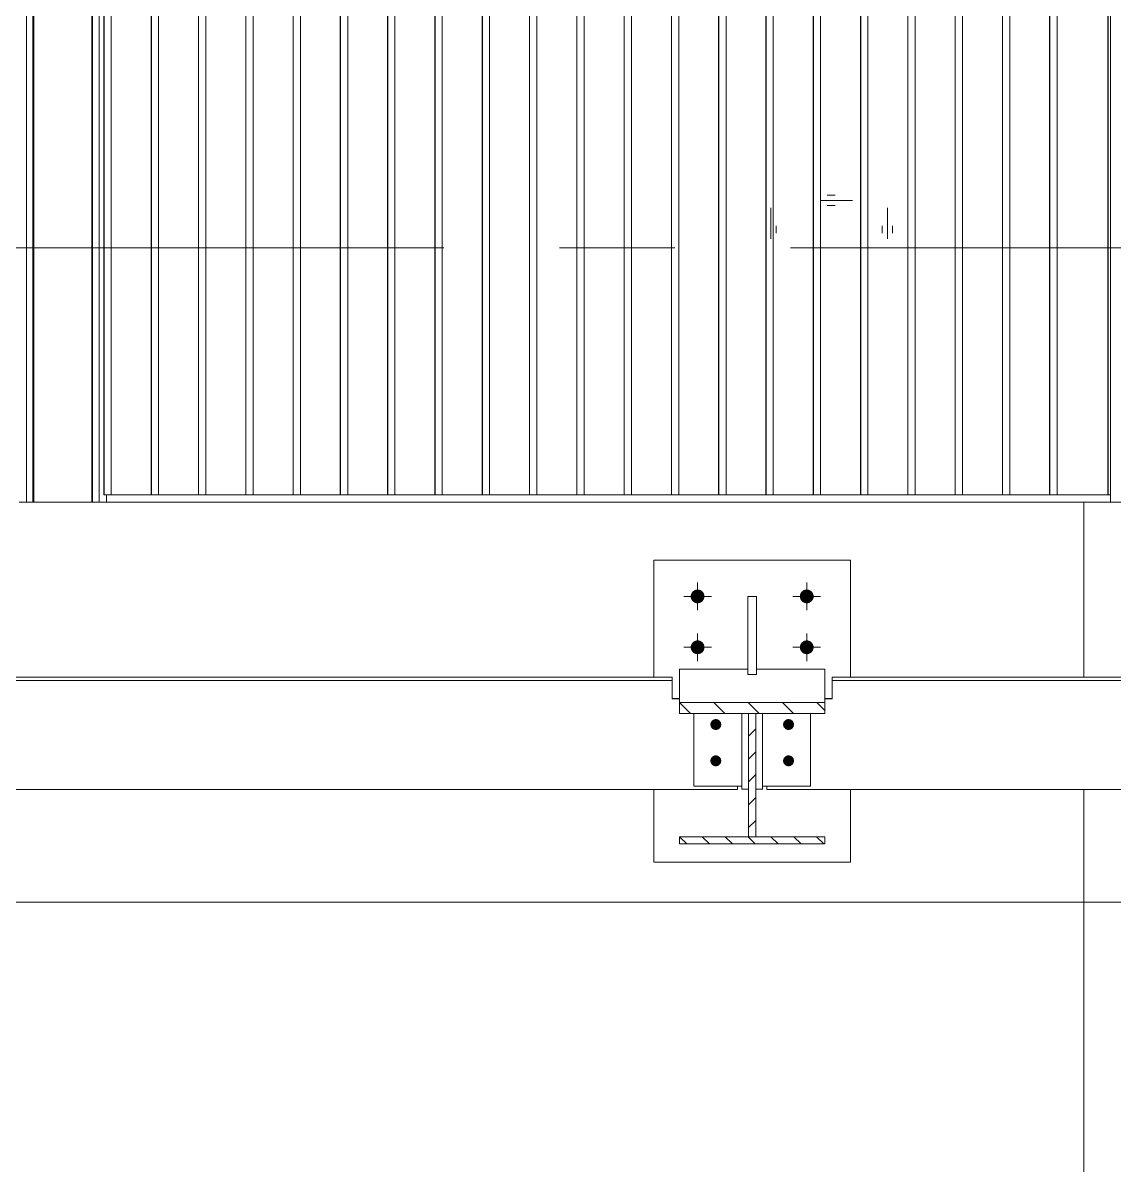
# Model space of a CAD drawing. Header units: millimetres. Extents: x -220592 to 404889, y -217665 to 38245.
# Drawn here: x -849.54 to -834.54, y -1504.52 to -1488.81 of the extents above; entities that cross this region are included whole.
import ezdxf

# ---------------------------------------------------------------- set-up
doc = ezdxf.new("R2010")
doc.units = ezdxf.units.MM
doc.linetypes.add('XKITLINE00', pattern=[0])
doc.linetypes.add('XKITLINE02', pattern=[4, 2, -2])
doc.layers.add('000 - 0_HIDE_OBJ_FRAMING_DEF_SUB_1', color=7, linetype='Continuous')
for name, color, linetype, lineweight in [('Bolt', 7, 'Continuous', 0), ('Part', 7, 'Continuous', 0), ('S-GRID', 7, 'Continuous', 0)]:
    doc.layers.add(name, color=color, linetype=linetype, lineweight=lineweight)

# ---------------------------------------------------------------- blocks, each defined once
blk = doc.blocks.new('*A3701')
at = {"layer": '000 - 0_HIDE_OBJ_FRAMING_DEF_SUB_1', "color": 7, "linetype": 'XKITLINE00', "lineweight": 0}
for p, q in [((-29.258177, -89.227856), (-29.408461, -89.077572)), ((-28.78582, -89.227856), (-28.936104, -89.077572)), ((-28.313463, -89.227856), (-28.463748, -89.077572)), ((-27.841107, -89.227856), (-27.991391, -89.077572)), ((-27.408461, -89.188145), (-27.519034, -89.077572))]:
    blk.add_line(p, q, dxfattribs=at)
blk = doc.blocks.new('*A3702')
at = {"layer": '000 - 0_HIDE_OBJ_FRAMING_DEF_SUB_1', "color": 7, "linetype": 'XKITLINE00', "lineweight": 0}
for p, q in [((-28.458461, -89.542099), (-28.358461, -89.442099)), ((-28.458461, -89.856408), (-28.358461, -89.756408)), ((-28.458461, -90.170717), (-28.358461, -90.070717)), ((-28.458461, -90.485026), (-28.358461, -90.385026)), ((-28.458461, -90.799335), (-28.358461, -90.699335))]:
    blk.add_line(p, q, dxfattribs=at)
blk = doc.blocks.new('*A3703')
at = {"layer": '000 - 0_HIDE_OBJ_FRAMING_DEF_SUB_1', "color": 7, "linetype": 'XKITLINE00', "lineweight": 0}
for p, q in [((-29.308461, -91.023622), (-29.408461, -90.923622)), ((-28.994152, -91.023622), (-29.094152, -90.923622)), ((-28.679843, -91.023622), (-28.779843, -90.923622)), ((-28.365534, -91.023622), (-28.465534, -90.923622)), ((-28.051225, -91.023622), (-28.151225, -90.923622)), ((-27.736917, -91.023622), (-27.836917, -90.923622)), ((-27.422608, -91.023622), (-27.522608, -90.923622))]:
    blk.add_line(p, q, dxfattribs=at)
blk = doc.blocks.new('*A5172')
at = {"layer": 'S-GRID', "color": 7, "linetype": 'XKITLINE00', "lineweight": 0}
for p, q in [((-40.582288, -82.823645), (-32.644788, -82.823645)), ((-31.057288, -82.823645), (-29.469788, -82.823645)), ((-27.882288, -82.823645), (-19.944788, -82.823645))]:
    blk.add_line(p, q, dxfattribs=at)
blk = doc.blocks.new('*A5187')
at = {"layer": 'Part', "color": 7, "linetype": 'XKITLINE00', "lineweight": 0}
for p, q in [((-38.384543, -82.823645), (-38.3843, -82.823645)), ((-38.384543, -85.323645), (-38.3843, -85.323645))]:
    blk.add_line(p, q, dxfattribs=at)
blk = doc.blocks.new('*A5193')
at = {"layer": '000 - 0_HIDE_OBJ_FRAMING_DEF_SUB_1', "color": 7, "linetype": 'XKITLINE00', "lineweight": 0}
for p, q in [((-23.850168, -88.731141), (-23.850168, -86.323645)), ((-23.850168, -124.823645), (-23.850168, -90.274129))]:
    blk.add_line(p, q, dxfattribs=at)
blk = doc.blocks.new('*A5200')
at = {"layer": 'Part', "color": 7, "linetype": 'XKITLINE00', "lineweight": 0}
for p, q in [((-38.384543, -82.823645), (-38.3843, -82.823645)), ((-89.758502, -91.823645), (-15.938502, -91.823645))]:
    blk.add_line(p, q, dxfattribs=at)
blk = doc.blocks.new('*A5320')
at = {"layer": 'Part', "color": 7, "linetype": 'XKITLINE00', "lineweight": 0}
blk.add_line((-23.484438, -86.323645), (-22.284324, -86.323645), dxfattribs=at)
blk = doc.blocks.new('*A5322')
at = {"layer": 'Part', "color": 7, "linetype": 'XKITLINE00', "lineweight": 0}
for p, q in [((-38.384543, -86.323645), (-38.384543, -63.623645)), ((-38.3843, -86.323645), (-38.3843, -63.623645)), ((-38.2943, -86.323645), (-38.2943, -63.623645)), ((-38.288745, -86.323645), (-38.288745, -63.623645)), ((-38.285062, -86.323645), (-38.285062, -63.623645)), ((-38.284316, -86.323645), (-38.284316, -63.623645)), ((-37.484302, -86.323645), (-37.484302, -63.623645)), ((-37.482615, -86.323645), (-37.482615, -63.623645)), ((-37.478127, -86.323645), (-37.478127, -63.623645)), ((-37.3843, -63.623645), (-37.3843, -86.323645)), ((-38.484438, -86.323645), (-37.284324, -86.323645)), ((-38.3843, -86.323645), (-38.384543, -86.323645))]:
    blk.add_line(p, q, dxfattribs=at)
blk = doc.blocks.new('*A5323')
at = {"layer": 'Part', "color": 7, "linetype": 'XKITLINE00', "lineweight": 0}
for p, q in [((-24.319649, -86.223645), (-24.319649, -63.723645)), ((-24.317181, -86.223645), (-24.317181, -63.723645)), ((-24.21803, -86.223645), (-24.21803, -63.723645)), ((-23.521784, -86.223645), (-23.521784, -63.723645)), ((-23.515315, -86.223645), (-23.515315, -63.723645)), ((-23.481827, -86.223645), (-23.481827, -63.723645)), ((-23.521784, -86.223645), (-24.319649, -86.223645)), ((-23.515315, -86.223645), (-23.521784, -86.223645)), ((-23.515315, -86.223645), (-23.481827, -86.223645))]:
    blk.add_line(p, q, dxfattribs=at)
blk = doc.blocks.new('*A5341')
at = {"layer": 'Part', "color": 7, "linetype": 'XKITLINE00', "lineweight": 0}
for p, q in [((-24.969649, -63.723645), (-24.969649, -86.223645)), ((-24.967181, -86.223645), (-24.967181, -63.723645)), ((-24.86803, -86.223645), (-24.86803, -63.723645)), ((-24.969649, -86.223645), (-24.319649, -86.223645))]:
    blk.add_line(p, q, dxfattribs=at)
blk = doc.blocks.new('*A5342')
at = {"layer": 'Part', "color": 7, "linetype": 'XKITLINE00', "lineweight": 0}
for p, q in [((-25.619649, -63.723645), (-25.619649, -86.223645)), ((-25.617181, -86.223645), (-25.617181, -63.723645)), ((-25.51803, -86.223645), (-25.51803, -63.723645)), ((-25.619649, -86.223645), (-24.969649, -86.223645))]:
    blk.add_line(p, q, dxfattribs=at)
blk = doc.blocks.new('*A5343')
at = {"layer": 'Part', "color": 7, "linetype": 'XKITLINE00', "lineweight": 0}
for p, q in [((-26.269649, -63.723645), (-26.269649, -86.223645)), ((-26.267181, -86.223645), (-26.267181, -63.723645)), ((-26.16803, -86.223645), (-26.16803, -63.723645)), ((-26.269649, -86.223645), (-25.619649, -86.223645))]:
    blk.add_line(p, q, dxfattribs=at)
blk = doc.blocks.new('*A5344')
at = {"layer": 'Part', "color": 7, "linetype": 'XKITLINE00', "lineweight": 0}
for p, q in [((-26.919649, -63.723645), (-26.919649, -86.223645)), ((-26.917181, -86.223645), (-26.917181, -63.723645)), ((-26.81803, -86.223645), (-26.81803, -63.723645)), ((-26.919649, -86.223645), (-26.269649, -86.223645))]:
    blk.add_line(p, q, dxfattribs=at)
blk = doc.blocks.new('*A5345')
at = {"layer": 'Part', "color": 7, "linetype": 'XKITLINE00', "lineweight": 0}
for p, q in [((-27.569649, -63.723645), (-27.569649, -86.223645)), ((-27.567181, -86.223645), (-27.567181, -63.723645)), ((-27.46803, -86.223645), (-27.46803, -63.723645)), ((-27.569649, -86.223645), (-26.919649, -86.223645))]:
    blk.add_line(p, q, dxfattribs=at)
blk = doc.blocks.new('*A5346')
at = {"layer": 'Part', "color": 7, "linetype": 'XKITLINE00', "lineweight": 0}
for p, q in [((-28.219649, -63.723645), (-28.219649, -86.223645)), ((-28.217181, -86.223645), (-28.217181, -63.723645)), ((-28.11803, -86.223645), (-28.11803, -63.723645)), ((-28.219649, -86.223645), (-27.569649, -86.223645))]:
    blk.add_line(p, q, dxfattribs=at)
blk = doc.blocks.new('*A5347')
at = {"layer": 'Part', "color": 7, "linetype": 'XKITLINE00', "lineweight": 0}
for p, q in [((-28.869649, -63.723645), (-28.869649, -86.223645)), ((-28.867181, -86.223645), (-28.867181, -63.723645)), ((-28.76803, -86.223645), (-28.76803, -63.723645)), ((-28.869649, -86.223645), (-28.219649, -86.223645))]:
    blk.add_line(p, q, dxfattribs=at)
blk = doc.blocks.new('*A5348')
at = {"layer": 'Part', "color": 7, "linetype": 'XKITLINE00', "lineweight": 0}
for p, q in [((-29.519649, -63.723645), (-29.519649, -86.223645)), ((-29.517181, -86.223645), (-29.517181, -63.723645)), ((-29.41803, -86.223645), (-29.41803, -63.723645)), ((-29.519649, -86.223645), (-28.869649, -86.223645))]:
    blk.add_line(p, q, dxfattribs=at)
blk = doc.blocks.new('*A5349')
at = {"layer": 'Part', "color": 7, "linetype": 'XKITLINE00', "lineweight": 0}
for p, q in [((-30.169649, -63.723645), (-30.169649, -86.223645)), ((-30.167181, -86.223645), (-30.167181, -63.723645)), ((-30.06803, -86.223645), (-30.06803, -63.723645)), ((-30.169649, -86.223645), (-29.519649, -86.223645))]:
    blk.add_line(p, q, dxfattribs=at)
blk = doc.blocks.new('*A5350')
at = {"layer": 'Part', "color": 7, "linetype": 'XKITLINE00', "lineweight": 0}
for p, q in [((-30.819649, -63.723645), (-30.819649, -86.223645)), ((-30.817181, -86.223645), (-30.817181, -63.723645)), ((-30.71803, -86.223645), (-30.71803, -63.723645)), ((-30.819649, -86.223645), (-30.169649, -86.223645))]:
    blk.add_line(p, q, dxfattribs=at)
blk = doc.blocks.new('*A5351')
at = {"layer": 'Part', "color": 7, "linetype": 'XKITLINE00', "lineweight": 0}
for p, q in [((-31.469649, -63.723645), (-31.469649, -86.223645)), ((-31.467181, -86.223645), (-31.467181, -63.723645)), ((-31.36803, -86.223645), (-31.36803, -63.723645)), ((-31.469649, -86.223645), (-30.819649, -86.223645))]:
    blk.add_line(p, q, dxfattribs=at)
blk = doc.blocks.new('*A5352')
at = {"layer": 'Part', "color": 7, "linetype": 'XKITLINE00', "lineweight": 0}
for p, q in [((-32.119649, -63.723645), (-32.119649, -86.223645)), ((-32.117181, -86.223645), (-32.117181, -63.723645)), ((-32.01803, -86.223645), (-32.01803, -63.723645)), ((-32.119649, -86.223645), (-31.469649, -86.223645))]:
    blk.add_line(p, q, dxfattribs=at)
blk = doc.blocks.new('*A5353')
at = {"layer": 'Part', "color": 7, "linetype": 'XKITLINE00', "lineweight": 0}
for p, q in [((-32.769649, -63.723645), (-32.769649, -86.223645)), ((-32.767181, -86.223645), (-32.767181, -63.723645)), ((-32.66803, -86.223645), (-32.66803, -63.723645)), ((-32.769649, -86.223645), (-32.119649, -86.223645))]:
    blk.add_line(p, q, dxfattribs=at)
blk = doc.blocks.new('*A5354')
at = {"layer": 'Part', "color": 7, "linetype": 'XKITLINE00', "lineweight": 0}
for p, q in [((-33.419649, -63.723645), (-33.419649, -86.223645)), ((-33.417181, -86.223645), (-33.417181, -63.723645)), ((-33.31803, -86.223645), (-33.31803, -63.723645)), ((-33.419649, -86.223645), (-32.769649, -86.223645))]:
    blk.add_line(p, q, dxfattribs=at)
blk = doc.blocks.new('*A5355')
at = {"layer": 'Part', "color": 7, "linetype": 'XKITLINE00', "lineweight": 0}
for p, q in [((-34.069649, -63.723645), (-34.069649, -86.223645)), ((-34.067181, -86.223645), (-34.067181, -63.723645)), ((-33.96803, -86.223645), (-33.96803, -63.723645)), ((-34.069649, -86.223645), (-33.419649, -86.223645))]:
    blk.add_line(p, q, dxfattribs=at)
blk = doc.blocks.new('*A5356')
at = {"layer": 'Part', "color": 7, "linetype": 'XKITLINE00', "lineweight": 0}
for p, q in [((-34.719649, -63.723645), (-34.719649, -86.223645)), ((-34.717181, -86.223645), (-34.717181, -63.723645)), ((-34.61803, -86.223645), (-34.61803, -63.723645)), ((-34.719649, -86.223645), (-34.069649, -86.223645))]:
    blk.add_line(p, q, dxfattribs=at)
blk = doc.blocks.new('*A5357')
at = {"layer": 'Part', "color": 7, "linetype": 'XKITLINE00', "lineweight": 0}
for p, q in [((-35.369649, -63.723645), (-35.369649, -86.223645)), ((-35.367181, -86.223645), (-35.367181, -63.723645)), ((-35.26803, -86.223645), (-35.26803, -63.723645)), ((-35.369649, -86.223645), (-34.719649, -86.223645))]:
    blk.add_line(p, q, dxfattribs=at)
blk = doc.blocks.new('*A5358')
at = {"layer": 'Part', "color": 7, "linetype": 'XKITLINE00', "lineweight": 0}
for p, q in [((-36.019649, -63.723645), (-36.019649, -86.223645)), ((-36.017181, -86.223645), (-36.017181, -63.723645)), ((-35.91803, -86.223645), (-35.91803, -63.723645)), ((-36.019649, -86.223645), (-35.369649, -86.223645))]:
    blk.add_line(p, q, dxfattribs=at)
blk = doc.blocks.new('*A5359')
at = {"layer": 'Part', "color": 7, "linetype": 'XKITLINE00', "lineweight": 0}
for p, q in [((-36.669649, -63.723645), (-36.669649, -86.223645)), ((-36.667181, -86.223645), (-36.667181, -63.723645)), ((-36.56803, -86.223645), (-36.56803, -63.723645)), ((-36.669649, -86.223645), (-36.019649, -86.223645))]:
    blk.add_line(p, q, dxfattribs=at)
blk = doc.blocks.new('*A5360')
at = {"layer": 'Part', "color": 7, "linetype": 'XKITLINE00', "lineweight": 0}
for p, q in [((-37.319649, -63.723645), (-37.319649, -86.223645)), ((-37.317181, -86.223645), (-37.317181, -63.723645)), ((-37.21803, -86.223645), (-37.21803, -63.723645)), ((-37.319649, -86.223645), (-36.669649, -86.223645))]:
    blk.add_line(p, q, dxfattribs=at)
blk = doc.blocks.new('*A5385')
at = {"layer": '000 - 0_HIDE_OBJ_FRAMING_DEF_SUB_1', "color": 7, "linetype": 'XKITLINE00', "lineweight": 0}
for p, q in [((-42.308461, -88.731141), (-42.308461, -89.026461)), ((-42.308461, -88.731141), (-29.508461, -88.731141)), ((-29.508461, -89.026461), (-29.508461, -88.731141)), ((-42.308461, -88.776927), (-29.508461, -88.776927)), ((-42.408461, -89.022493), (-42.308461, -89.022493)), ((-42.308461, -89.026461), (-42.408461, -89.026461)), ((-29.508461, -89.022493), (-29.408461, -89.022493)), ((-29.408461, -89.026461), (-29.508461, -89.026461)), ((-43.208498, -90.274129), (-43.208498, -90.229848)), ((-43.208498, -90.274129), (-28.608461, -90.274129)), ((-28.608461, -90.274129), (-28.608461, -90.229848))]:
    blk.add_line(p, q, dxfattribs=at)
blk = doc.blocks.new('*A5396')
at = {"layer": '000 - 0_HIDE_OBJ_FRAMING_DEF_SUB_1', "color": 7, "linetype": 'XKITLINE00', "lineweight": 0}
for p, q in [((-27.308461, -88.731141), (-27.308461, -89.026461)), ((-27.308461, -88.731141), (-18.388461, -88.731141)), ((-18.388461, -89.026461), (-18.388461, -88.731141)), ((-27.308461, -88.776927), (-18.388461, -88.776927)), ((-27.408461, -89.022493), (-27.308461, -89.022493)), ((-27.308461, -89.026461), (-27.408461, -89.026461)), ((-18.388461, -89.022493), (-18.288461, -89.022493)), ((-18.288461, -89.026461), (-18.388461, -89.026461)), ((-28.208498, -90.274129), (-28.208498, -90.229848)), ((-28.208498, -90.274129), (-17.488461, -90.274129)), ((-17.488461, -90.274129), (-17.488461, -90.229848))]:
    blk.add_line(p, q, dxfattribs=at)
blk = doc.blocks.new('*A5397')
at = {"layer": '000 - 0_HIDE_OBJ_FRAMING_DEF_SUB_1', "color": 7, "linetype": 'XKITLINE00', "lineweight": 0}
for p, q in [((-29.758502, -87.119279), (-27.058502, -87.119279)), ((-29.758502, -88.731141), (-29.758502, -87.119279)), ((-27.058502, -88.731141), (-27.058502, -87.119279)), ((-29.758502, -91.273579), (-29.758502, -90.274129)), ((-27.058502, -91.273579), (-27.058502, -90.274129)), ((-29.758502, -91.273579), (-27.058502, -91.273579))]:
    blk.add_line(p, q, dxfattribs=at)
blk = doc.blocks.new('*A5398')
at = {"layer": '000 - 0_HIDE_OBJ_FRAMING_DEF_SUB_1', "color": 7, "linetype": 'XKITLINE00', "lineweight": 0}
for p, q in [((-28.348461, -87.619328), (-28.468461, -87.619328)), ((-28.468461, -88.695091), (-28.468461, -87.619328)), ((-28.348461, -88.695091), (-28.348461, -87.619328)), ((-28.348461, -88.695091), (-28.468461, -88.695091))]:
    blk.add_line(p, q, dxfattribs=at)
blk = doc.blocks.new('*A5401')
at = {"layer": '000 - 0_HIDE_OBJ_FRAMING_DEF_SUB_1'}
for points in [[(-28.901, -89.307), (-28.894, -89.308), (-28.887, -89.31), (-28.88, -89.312), (-28.873, -89.315), (-28.867, -89.319), (-28.861, -89.324), (-28.855, -89.328), (-28.85, -89.334), (-28.846, -89.34), (-28.842, -89.346), (-28.839, -89.353), (-28.837, -89.36), (-28.835, -89.367), (-28.834, -89.374), (-28.833, -89.381), (-28.834, -89.389), (-28.835, -89.396), (-28.837, -89.403), (-28.839, -89.41), (-28.842, -89.417), (-28.846, -89.423), (-28.85, -89.429), (-28.855, -89.434), (-28.861, -89.439), (-28.867, -89.444), (-28.873, -89.447), (-28.88, -89.451), (-28.887, -89.453), (-28.894, -89.455), (-28.901, -89.456), (-28.908, -89.456), (-28.916, -89.456), (-28.923, -89.455), (-28.93, -89.453), (-28.937, -89.451), (-28.944, -89.447), (-28.95, -89.444), (-28.956, -89.439), (-28.962, -89.434), (-28.966, -89.429), (-28.971, -89.423), (-28.975, -89.417), (-28.978, -89.41), (-28.98, -89.403), (-28.982, -89.396), (-28.983, -89.389), (-28.983, -89.381), (-28.983, -89.374), (-28.982, -89.367), (-28.98, -89.36), (-28.978, -89.353), (-28.975, -89.346), (-28.971, -89.34), (-28.966, -89.334), (-28.962, -89.328), (-28.956, -89.324), (-28.95, -89.319), (-28.944, -89.315), (-28.937, -89.312), (-28.93, -89.31), (-28.923, -89.308), (-28.916, -89.307), (-28.908, -89.307)], [(-28.901, -89.806), (-28.894, -89.807), (-28.887, -89.809), (-28.88, -89.811), (-28.873, -89.814), (-28.867, -89.818), (-28.861, -89.823), (-28.855, -89.828), (-28.85, -89.833), (-28.846, -89.839), (-28.842, -89.845), (-28.839, -89.852), (-28.837, -89.859), (-28.835, -89.866), (-28.834, -89.873), (-28.833, -89.88), (-28.834, -89.888), (-28.835, -89.895), (-28.837, -89.902), (-28.839, -89.909), (-28.842, -89.916), (-28.846, -89.922), (-28.85, -89.928), (-28.855, -89.933), (-28.861, -89.938), (-28.867, -89.943), (-28.873, -89.946), (-28.88, -89.95), (-28.887, -89.952), (-28.894, -89.954), (-28.901, -89.955), (-28.908, -89.955), (-28.916, -89.955), (-28.923, -89.954), (-28.93, -89.952), (-28.937, -89.95), (-28.944, -89.946), (-28.95, -89.943), (-28.956, -89.938), (-28.962, -89.933), (-28.966, -89.928), (-28.971, -89.922), (-28.975, -89.916), (-28.978, -89.909), (-28.98, -89.902), (-28.982, -89.895), (-28.983, -89.888), (-28.983, -89.88), (-28.983, -89.873), (-28.982, -89.866), (-28.98, -89.859), (-28.978, -89.852), (-28.975, -89.845), (-28.971, -89.839), (-28.966, -89.833), (-28.962, -89.828), (-28.956, -89.823), (-28.95, -89.818), (-28.944, -89.814), (-28.937, -89.811), (-28.93, -89.809), (-28.923, -89.807), (-28.916, -89.806), (-28.908, -89.806)]]:
    blk.add_hatch(color=7, dxfattribs=at).paths.add_polyline_path(points, flags=17)
at = {"layer": '000 - 0_HIDE_OBJ_FRAMING_DEF_SUB_1', "color": 7, "linetype": 'XKITLINE00', "lineweight": 0}
for p, q in [((-28.908, -89.386), (-28.908, -89.357)), ((-28.908, -89.885), (-28.908, -89.856))]:
    blk.add_line(p, q, dxfattribs=at)
blk = doc.blocks.new('*A5402')
at = {"layer": '000 - 0_HIDE_OBJ_FRAMING_DEF_SUB_1'}
for points in [[(-27.901, -89.307), (-27.894, -89.308), (-27.887, -89.31), (-27.88, -89.312), (-27.873, -89.315), (-27.867, -89.319), (-27.861, -89.324), (-27.855, -89.328), (-27.85, -89.334), (-27.846, -89.34), (-27.842, -89.346), (-27.839, -89.353), (-27.837, -89.36), (-27.835, -89.367), (-27.834, -89.374), (-27.833, -89.381), (-27.834, -89.389), (-27.835, -89.396), (-27.837, -89.403), (-27.839, -89.41), (-27.842, -89.417), (-27.846, -89.423), (-27.85, -89.429), (-27.855, -89.434), (-27.861, -89.439), (-27.867, -89.444), (-27.873, -89.447), (-27.88, -89.451), (-27.887, -89.453), (-27.894, -89.455), (-27.901, -89.456), (-27.908, -89.456), (-27.916, -89.456), (-27.923, -89.455), (-27.93, -89.453), (-27.937, -89.451), (-27.944, -89.447), (-27.95, -89.444), (-27.956, -89.439), (-27.961, -89.434), (-27.966, -89.429), (-27.971, -89.423), (-27.975, -89.417), (-27.978, -89.41), (-27.98, -89.403), (-27.982, -89.396), (-27.983, -89.389), (-27.983, -89.381), (-27.983, -89.374), (-27.982, -89.367), (-27.98, -89.36), (-27.978, -89.353), (-27.975, -89.346), (-27.971, -89.34), (-27.966, -89.334), (-27.961, -89.328), (-27.956, -89.324), (-27.95, -89.319), (-27.944, -89.315), (-27.937, -89.312), (-27.93, -89.31), (-27.923, -89.308), (-27.916, -89.307), (-27.908, -89.307)], [(-27.901, -89.806), (-27.894, -89.807), (-27.887, -89.809), (-27.88, -89.811), (-27.873, -89.814), (-27.867, -89.818), (-27.861, -89.823), (-27.855, -89.828), (-27.85, -89.833), (-27.846, -89.839), (-27.842, -89.845), (-27.839, -89.852), (-27.837, -89.859), (-27.835, -89.866), (-27.834, -89.873), (-27.833, -89.88), (-27.834, -89.888), (-27.835, -89.895), (-27.837, -89.902), (-27.839, -89.909), (-27.842, -89.916), (-27.846, -89.922), (-27.85, -89.928), (-27.855, -89.933), (-27.861, -89.938), (-27.867, -89.943), (-27.873, -89.946), (-27.88, -89.95), (-27.887, -89.952), (-27.894, -89.954), (-27.901, -89.955), (-27.908, -89.955), (-27.916, -89.955), (-27.923, -89.954), (-27.93, -89.952), (-27.937, -89.95), (-27.944, -89.946), (-27.95, -89.943), (-27.956, -89.938), (-27.961, -89.933), (-27.966, -89.928), (-27.971, -89.922), (-27.975, -89.916), (-27.978, -89.909), (-27.98, -89.902), (-27.982, -89.895), (-27.983, -89.888), (-27.983, -89.88), (-27.983, -89.873), (-27.982, -89.866), (-27.98, -89.859), (-27.978, -89.852), (-27.975, -89.845), (-27.971, -89.839), (-27.966, -89.833), (-27.961, -89.828), (-27.956, -89.823), (-27.95, -89.818), (-27.944, -89.814), (-27.937, -89.811), (-27.93, -89.809), (-27.923, -89.807), (-27.916, -89.806), (-27.908, -89.806)]]:
    blk.add_hatch(color=7, dxfattribs=at).paths.add_polyline_path(points, flags=17)
at = {"layer": '000 - 0_HIDE_OBJ_FRAMING_DEF_SUB_1', "color": 7, "linetype": 'XKITLINE00', "lineweight": 0}
for p, q in [((-27.908, -89.386), (-27.908, -89.357)), ((-27.908, -89.885), (-27.908, -89.856))]:
    blk.add_line(p, q, dxfattribs=at)
blk = doc.blocks.new('*A5404')
at = {"layer": '000 - 0_HIDE_OBJ_FRAMING_DEF_SUB_1'}
for points in [[(-29.253, -87.61), (-29.252, -87.601), (-29.249, -87.592), (-29.246, -87.583), (-29.242, -87.574), (-29.237, -87.566), (-29.232, -87.559), (-29.226, -87.552), (-29.219, -87.546), (-29.211, -87.54), (-29.203, -87.535), (-29.195, -87.532), (-29.186, -87.528), (-29.177, -87.526), (-29.168, -87.525), (-29.159, -87.524), (-29.149, -87.525), (-29.14, -87.526), (-29.131, -87.528), (-29.122, -87.532), (-29.114, -87.535), (-29.106, -87.54), (-29.098, -87.546), (-29.091, -87.552), (-29.085, -87.559), (-29.08, -87.566), (-29.075, -87.574), (-29.071, -87.583), (-29.068, -87.592), (-29.065, -87.601), (-29.064, -87.61), (-29.064, -87.619), (-29.064, -87.629), (-29.065, -87.638), (-29.068, -87.647), (-29.071, -87.656), (-29.075, -87.664), (-29.08, -87.672), (-29.085, -87.68), (-29.091, -87.686), (-29.098, -87.693), (-29.106, -87.698), (-29.114, -87.703), (-29.122, -87.707), (-29.131, -87.71), (-29.14, -87.712), (-29.149, -87.714), (-29.159, -87.714), (-29.168, -87.714), (-29.177, -87.712), (-29.186, -87.71), (-29.195, -87.707), (-29.203, -87.703), (-29.211, -87.698), (-29.219, -87.693), (-29.226, -87.686), (-29.232, -87.68), (-29.237, -87.672), (-29.242, -87.664), (-29.246, -87.656), (-29.249, -87.647), (-29.252, -87.638), (-29.253, -87.629), (-29.254, -87.619)], [(-27.753, -87.61), (-27.752, -87.601), (-27.749, -87.592), (-27.746, -87.583), (-27.742, -87.574), (-27.737, -87.566), (-27.732, -87.559), (-27.726, -87.552), (-27.719, -87.546), (-27.711, -87.54), (-27.703, -87.535), (-27.695, -87.532), (-27.686, -87.528), (-27.677, -87.526), (-27.668, -87.525), (-27.659, -87.524), (-27.649, -87.525), (-27.64, -87.526), (-27.631, -87.528), (-27.622, -87.532), (-27.614, -87.535), (-27.606, -87.54), (-27.598, -87.546), (-27.591, -87.552), (-27.585, -87.559), (-27.58, -87.566), (-27.575, -87.574), (-27.571, -87.583), (-27.568, -87.592), (-27.565, -87.601), (-27.564, -87.61), (-27.564, -87.619), (-27.564, -87.629), (-27.565, -87.638), (-27.568, -87.647), (-27.571, -87.656), (-27.575, -87.664), (-27.58, -87.672), (-27.585, -87.68), (-27.591, -87.686), (-27.598, -87.693), (-27.606, -87.698), (-27.614, -87.703), (-27.622, -87.707), (-27.631, -87.71), (-27.64, -87.712), (-27.649, -87.714), (-27.659, -87.714), (-27.668, -87.714), (-27.677, -87.712), (-27.686, -87.71), (-27.695, -87.707), (-27.703, -87.703), (-27.711, -87.698), (-27.719, -87.693), (-27.726, -87.686), (-27.732, -87.68), (-27.737, -87.672), (-27.742, -87.664), (-27.746, -87.656), (-27.749, -87.647), (-27.752, -87.638), (-27.753, -87.629), (-27.754, -87.619)], [(-29.253, -88.31), (-29.252, -88.301), (-29.249, -88.292), (-29.246, -88.283), (-29.242, -88.274), (-29.237, -88.266), (-29.232, -88.259), (-29.226, -88.252), (-29.219, -88.246), (-29.211, -88.24), (-29.203, -88.235), (-29.195, -88.232), (-29.186, -88.228), (-29.177, -88.226), (-29.168, -88.225), (-29.159, -88.224), (-29.149, -88.225), (-29.14, -88.226), (-29.131, -88.228), (-29.122, -88.232), (-29.114, -88.235), (-29.106, -88.24), (-29.098, -88.246), (-29.091, -88.252), (-29.085, -88.259), (-29.08, -88.266), (-29.075, -88.274), (-29.071, -88.283), (-29.068, -88.292), (-29.065, -88.301), (-29.064, -88.31), (-29.064, -88.319), (-29.064, -88.329), (-29.065, -88.338), (-29.068, -88.347), (-29.071, -88.356), (-29.075, -88.364), (-29.08, -88.372), (-29.085, -88.38), (-29.091, -88.386), (-29.098, -88.393), (-29.106, -88.398), (-29.114, -88.403), (-29.122, -88.407), (-29.131, -88.41), (-29.14, -88.412), (-29.149, -88.414), (-29.159, -88.414), (-29.168, -88.414), (-29.177, -88.412), (-29.186, -88.41), (-29.195, -88.407), (-29.203, -88.403), (-29.211, -88.398), (-29.219, -88.393), (-29.226, -88.386), (-29.232, -88.38), (-29.237, -88.372), (-29.242, -88.364), (-29.246, -88.356), (-29.249, -88.347), (-29.252, -88.338), (-29.253, -88.329), (-29.254, -88.319)], [(-27.753, -88.31), (-27.752, -88.301), (-27.749, -88.292), (-27.746, -88.283), (-27.742, -88.274), (-27.737, -88.266), (-27.732, -88.259), (-27.726, -88.252), (-27.719, -88.246), (-27.711, -88.24), (-27.703, -88.235), (-27.695, -88.232), (-27.686, -88.228), (-27.677, -88.226), (-27.668, -88.225), (-27.659, -88.224), (-27.649, -88.225), (-27.64, -88.226), (-27.631, -88.228), (-27.622, -88.232), (-27.614, -88.235), (-27.606, -88.24), (-27.598, -88.246), (-27.591, -88.252), (-27.585, -88.259), (-27.58, -88.266), (-27.575, -88.274), (-27.571, -88.283), (-27.568, -88.292), (-27.565, -88.301), (-27.564, -88.31), (-27.564, -88.319), (-27.564, -88.329), (-27.565, -88.338), (-27.568, -88.347), (-27.571, -88.356), (-27.575, -88.364), (-27.58, -88.372), (-27.585, -88.38), (-27.591, -88.386), (-27.598, -88.393), (-27.606, -88.398), (-27.614, -88.403), (-27.622, -88.407), (-27.631, -88.41), (-27.64, -88.412), (-27.649, -88.414), (-27.659, -88.414), (-27.668, -88.414), (-27.677, -88.412), (-27.686, -88.41), (-27.695, -88.407), (-27.703, -88.403), (-27.711, -88.398), (-27.719, -88.393), (-27.726, -88.386), (-27.732, -88.38), (-27.737, -88.372), (-27.742, -88.364), (-27.746, -88.356), (-27.749, -88.347), (-27.752, -88.338), (-27.753, -88.329), (-27.754, -88.319)]]:
    blk.add_hatch(color=7, dxfattribs=at).paths.add_polyline_path(points, flags=17)
at = {"layer": '000 - 0_HIDE_OBJ_FRAMING_DEF_SUB_1', "color": 7, "linetype": 'XKITLINE00', "lineweight": 0}
for p, q in [((-29.159, -87.809), (-29.159, -87.429)), ((-27.659, -87.809), (-27.659, -87.429)), ((-29.349, -87.619), (-28.969, -87.619)), ((-27.849, -87.619), (-27.469, -87.619)), ((-29.159, -88.509), (-29.159, -88.129)), ((-27.659, -88.509), (-27.659, -88.129)), ((-29.349, -88.319), (-28.969, -88.319)), ((-27.849, -88.319), (-27.469, -88.319))]:
    blk.add_line(p, q, dxfattribs=at)
blk = doc.blocks.new('*A5407')
at = {"layer": '000 - 0_HIDE_OBJ_FRAMING_DEF_SUB_1', "color": 7, "linetype": 'XKITLINE00', "lineweight": 0}
for p, q in [((-29.408461, -88.619373), (-28.468461, -88.619373)), ((-29.408461, -89.227856), (-29.408461, -88.619373)), ((-28.348461, -88.619373), (-27.408461, -88.619373)), ((-27.408461, -89.227856), (-27.408461, -88.619373)), ((-29.408461, -89.077572), (-27.408461, -89.077572)), ((-27.408461, -89.227856), (-29.408461, -89.227856))]:
    blk.add_line(p, q, dxfattribs=at)
blk = doc.blocks.new('*A5408')
at = {"layer": '000 - 0_HIDE_OBJ_FRAMING_DEF_SUB_1', "color": 7, "linetype": 'XKITLINE00', "lineweight": 0}
for p, q in [((-28.358461, -89.22779), (-28.458461, -89.22779)), ((-28.458461, -89.22779), (-28.458461, -90.923621)), ((-28.358461, -90.923621), (-28.358461, -89.22779)), ((-28.458461, -90.923621), (-28.358461, -90.923621))]:
    blk.add_line(p, q, dxfattribs=at)
blk = doc.blocks.new('*A5409')
at = {"layer": '000 - 0_HIDE_OBJ_FRAMING_DEF_SUB_1', "color": 7, "linetype": 'XKITLINE00', "lineweight": 0}
for p, q in [((-27.408461, -90.923622), (-29.408461, -90.923622)), ((-29.408461, -90.923622), (-29.408461, -91.023622)), ((-27.408461, -91.023622), (-27.408461, -90.923622)), ((-29.408461, -91.023622), (-27.408461, -91.023622))]:
    blk.add_line(p, q, dxfattribs=at)
blk = doc.blocks.new('*A5412')
at = {"layer": '000 - 0_HIDE_OBJ_FRAMING_DEF_SUB_1', "color": 7, "linetype": 'XKITLINE00', "lineweight": 0}
for p, q in [((-29.208474, -89.227856), (-29.208474, -90.229848)), ((-28.548474, -89.227856), (-28.548474, -90.27014)), ((-29.208474, -90.229848), (-28.548474, -90.229848)), ((-28.548474, -90.27014), (-28.458474, -90.27014))]:
    blk.add_line(p, q, dxfattribs=at)
blk = doc.blocks.new('*A5413')
at = {"layer": '000 - 0_HIDE_OBJ_FRAMING_DEF_SUB_1', "color": 7, "linetype": 'XKITLINE00', "lineweight": 0}
for p, q in [((-28.268461, -90.27014), (-28.268461, -89.227856)), ((-27.608461, -90.229848), (-27.608461, -89.227856)), ((-28.358461, -90.27014), (-28.268461, -90.27014)), ((-28.268461, -90.229848), (-27.608461, -90.229848))]:
    blk.add_line(p, q, dxfattribs=at)
blk = doc.blocks.new('*A5591')
at = {"layer": '000 - 0_HIDE_OBJ_FRAMING_DEF_SUB_1', "color": 7, "linetype": 'XKITLINE00', "lineweight": 0}
for p, q in [((-37.284324, -86.323645), (-37.284324, -86.223645)), ((-23.484438, -86.223645), (-23.484438, -86.323645)), ((-23.484438, -86.323645), (-37.284324, -86.323645))]:
    blk.add_line(p, q, dxfattribs=at)
blk = doc.blocks.new('*A5598')
at = {"layer": 'Bolt', "color": 7, "linetype": 'XKITLINE02', "lineweight": 0}
for p, q in [((-27.379768, -82.103645), (-27.319768, -82.103645)), ((-27.319768, -82.103645), (-27.269768, -82.103645)), ((-27.458968, -82.173645), (-27.029768, -82.173645)), ((-27.379768, -82.243645), (-27.319768, -82.243645)), ((-27.319768, -82.243645), (-27.269768, -82.243645))]:
    blk.add_line(p, q, dxfattribs=at)
blk = doc.blocks.new('*A5600')
at = {"layer": 'Bolt', "color": 7, "linetype": 'XKITLINE02', "lineweight": 0}
for p, q in [((-28.149768, -82.702845), (-28.149768, -82.273645)), ((-26.549768, -82.702845), (-26.549768, -82.273645)), ((-28.219768, -82.623645), (-28.219768, -82.523645)), ((-28.079768, -82.623645), (-28.079768, -82.523645)), ((-26.619768, -82.623645), (-26.619768, -82.523645)), ((-26.479768, -82.623645), (-26.479768, -82.523645))]:
    blk.add_line(p, q, dxfattribs=at)

msp = doc.modelspace()

# ---------------------------------------------------------------- block references
at = {"color": 7, "lineweight": 0}
for name in ['*A5193', '*A5322', '*A5320', '*A5360', '*A5359', '*A5358', '*A5357', '*A5356', '*A5355', '*A5354', '*A5353', '*A5352', '*A5351', '*A5350', '*A5349', '*A5348', '*A5347', '*A5346', '*A5345', '*A5344', '*A5343', '*A5342', '*A5341', '*A5323', '*A5172', '*A5598', '*A5600', '*A5187', '*A5200', '*A5591', '*A5397', '*A5404', '*A5398', '*A5407', '*A5385', '*A5396', '*A3701', '*A5412', '*A5408', '*A5413', '*A5401', '*A3702', '*A5402', '*A3703', '*A5409']:
    msp.add_blockref(name, (-811.109, -1409.08), dxfattribs=at)

doc.saveas('drawing.dxf')
